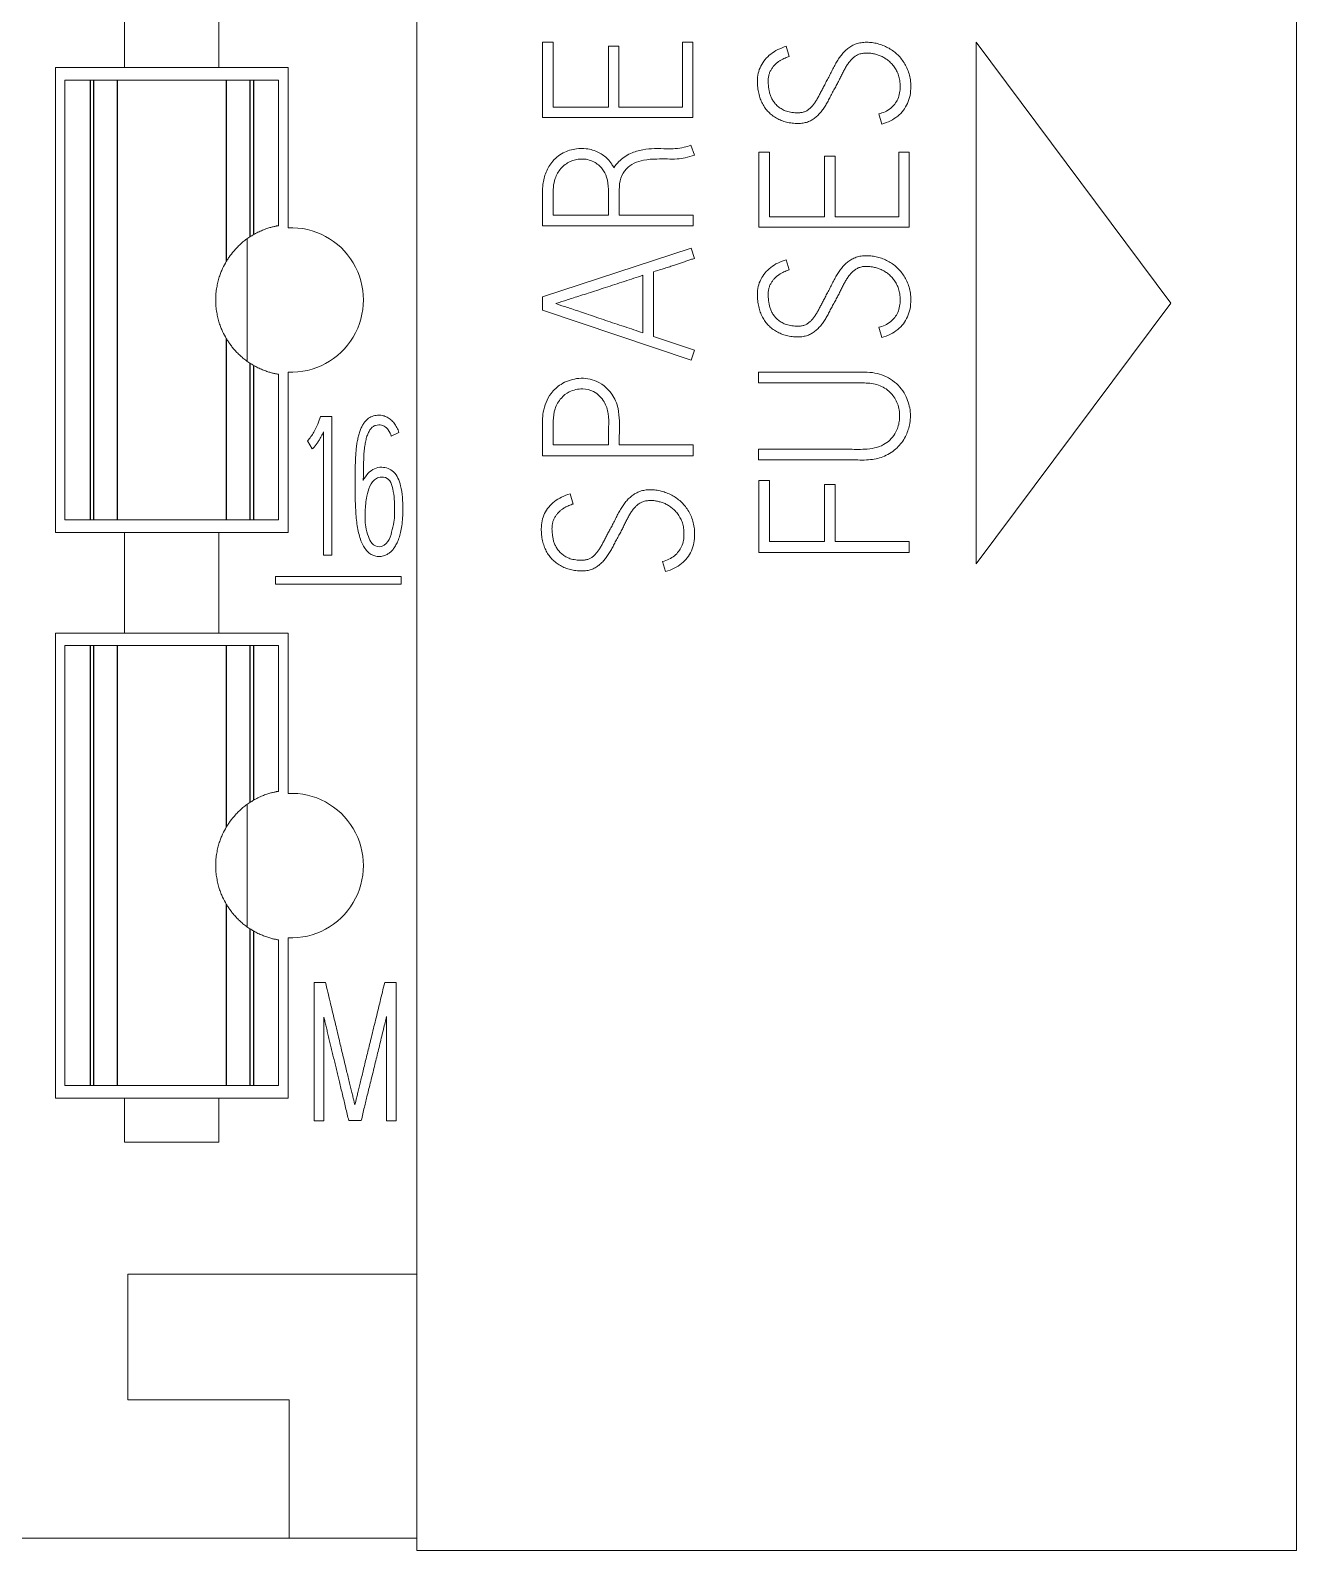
# Model space of a CAD drawing. Header units: millimetres. Extents: x 6750 to 121550, y -28210 to 66060.
# Drawn here: x 16104.27 to 16113.3, y 16091.98 to 16102.82 of the extents above; entities that cross this region are included whole.
import ezdxf

# ---------------------------------------------------------------- set-up
doc = ezdxf.new("R2010")
doc.units = ezdxf.units.MM
doc.layers.add('1', color=7, linetype='Continuous')

# ---------------------------------------------------------------- blocks, each defined once
blk = doc.blocks.new('1')
at = {"layer": '1', "color": 7, "linetype": 'Continuous', "lineweight": 13}
for p, q in [((40279.824, 18077.346), (40279.824, 18034.999)), ((40277.499, 18044.599), (40277.499, 18045.399)), ((40278.249, 18045.399), (40278.249, 18044.599)), ((40276.949, 18040.899), (40276.949, 18044.599)), ((40276.949, 18044.599), (40277.499, 18044.599)), ((40277.499, 18044.599), (40278.249, 18044.599)), ((40278.249, 18044.599), (40278.799, 18044.599)), ((40278.799, 18044.599), (40278.799, 18043.323)), ((40277.024, 18044.499), (40277.224, 18044.499)), ((40277.024, 18044.499), (40277.024, 18040.999)), ((40277.224, 18044.499), (40277.252, 18044.499)), ((40277.252, 18044.499), (40277.44, 18044.499)), ((40278.308, 18044.499), (40278.496, 18044.499)), ((40278.496, 18044.499), (40278.524, 18044.499)), ((40278.724, 18044.499), (40278.524, 18044.499)), ((40278.724, 18044.499), (40278.724, 18043.341)), ((40278.724, 18043.341), (40278.724, 18044.499)), ((40278.724, 18043.342), (40278.724, 18044.499)), ((40278.724, 18043.341), (40278.723, 18043.341)), ((40278.724, 18043.341), (40278.724, 18043.341)), ((40278.475, 18043.237), (40278.475, 18042.261)), ((40278.799, 18042.175), (40278.799, 18040.899)), ((40278.724, 18042.157), (40278.724, 18042.157)), ((40278.724, 18042.157), (40278.724, 18040.999)), ((40278.724, 18040.999), (40278.724, 18042.157)), ((40278.724, 18040.999), (40278.724, 18042.157)), ((40279.058, 18041.822), (40279.147, 18041.822)), ((40279.147, 18041.822), (40279.147, 18040.719)), ((40279.081, 18040.719), (40279.081, 18041.699)), ((40279.682, 18041.694), (40279.621, 18041.665)), ((40278.992, 18041.564), (40278.954, 18041.628)), ((40277.024, 18040.999), (40277.224, 18040.999)), ((40277.224, 18040.999), (40277.252, 18040.999)), ((40277.252, 18040.999), (40277.44, 18040.999)), ((40278.308, 18040.999), (40278.496, 18040.999)), ((40278.496, 18040.999), (40278.524, 18040.999)), ((40278.724, 18040.999), (40278.524, 18040.999)), ((40277.499, 18040.899), (40276.949, 18040.899)), ((40278.249, 18040.899), (40277.499, 18040.899)), ((40277.499, 18040.099), (40277.499, 18040.899)), ((40278.799, 18040.899), (40278.249, 18040.899)), ((40278.249, 18040.899), (40278.249, 18040.099)), ((40279.147, 18040.719), (40279.081, 18040.719)), ((40278.7, 18040.549), (40278.7, 18040.488)), ((40279.699, 18040.549), (40278.7, 18040.549)), ((40278.7, 18040.488), (40279.699, 18040.488)), ((40279.699, 18040.488), (40279.699, 18040.549)), ((40276.949, 18036.399), (40276.949, 18040.099)), ((40276.949, 18040.099), (40277.499, 18040.099)), ((40277.024, 18039.999), (40277.024, 18036.499)), ((40277.024, 18039.999), (40277.224, 18039.999)), ((40277.224, 18039.999), (40277.252, 18039.999)), ((40277.252, 18039.999), (40277.44, 18039.999)), ((40277.499, 18040.099), (40278.249, 18040.099)), ((40278.249, 18040.099), (40278.799, 18040.099)), ((40278.308, 18039.999), (40278.496, 18039.999)), ((40278.496, 18039.999), (40278.524, 18039.999)), ((40278.724, 18039.999), (40278.524, 18039.999)), ((40278.724, 18038.841), (40278.724, 18039.999)), ((40278.724, 18038.842), (40278.724, 18039.999)), ((40278.724, 18039.999), (40278.724, 18038.841)), ((40278.799, 18040.099), (40278.799, 18038.823)), ((40278.724, 18038.841), (40278.723, 18038.841)), ((40278.724, 18038.841), (40278.724, 18038.841)), ((40278.475, 18038.737), (40278.475, 18037.761)), ((40278.724, 18036.499), (40278.724, 18037.657)), ((40278.724, 18036.499), (40278.724, 18037.657)), ((40278.724, 18037.657), (40278.724, 18036.499)), ((40278.724, 18037.657), (40278.724, 18037.657)), ((40278.799, 18037.675), (40278.799, 18036.399)), ((40279.007, 18037.32), (40279.007, 18036.219)), ((40279.097, 18037.32), (40279.007, 18037.32)), ((40279.66, 18037.32), (40279.569, 18037.32)), ((40279.66, 18036.219), (40279.66, 18037.32)), ((40279.084, 18036.219), (40279.084, 18037.043)), ((40279.583, 18037.048), (40279.583, 18036.219)), ((40277.024, 18036.499), (40277.224, 18036.499)), ((40277.224, 18036.499), (40277.252, 18036.499)), ((40277.252, 18036.499), (40277.44, 18036.499)), ((40278.308, 18036.499), (40278.496, 18036.499)), ((40278.496, 18036.499), (40278.524, 18036.499)), ((40278.724, 18036.499), (40278.524, 18036.499)), ((40277.499, 18036.399), (40276.949, 18036.399)), ((40277.499, 18036.049), (40277.499, 18036.399)), ((40278.249, 18036.399), (40277.499, 18036.399)), ((40278.799, 18036.399), (40278.249, 18036.399)), ((40278.249, 18036.399), (40278.249, 18036.049)), ((40279.007, 18036.219), (40279.084, 18036.219)), ((40279.282, 18036.22), (40279.382, 18036.22)), ((40279.583, 18036.219), (40279.66, 18036.219)), ((40278.249, 18036.049), (40277.499, 18036.049)), ((40277.524, 18034.999), (40277.524, 18033.999)), ((40277.524, 18034.999), (40279.824, 18034.999)), ((40279.824, 18034.999), (40279.824, 18032.899)), ((40277.524, 18033.999), (40278.807, 18033.999)), ((40278.807, 18032.899), (40278.807, 18033.999)), ((40265.84, 18032.899), (40278.807, 18032.899)), ((40278.807, 18032.899), (40279.824, 18032.899))]:
    blk.add_line(p, q, dxfattribs=at)
at = {"layer": '1', "color": 7, "linetype": 'Continuous', "lineweight": 25}
for p, q in [((40277.224, 18044.499), (40277.224, 18040.999)), ((40277.252, 18044.499), (40277.252, 18040.999)), ((40277.44, 18044.499), (40277.44, 18040.999)), ((40278.308, 18044.499), (40278.308, 18043.055)), ((40278.496, 18044.499), (40278.496, 18043.251)), ((40278.524, 18044.499), (40278.524, 18043.269)), ((40278.308, 18042.443), (40278.308, 18040.999)), ((40278.496, 18042.247), (40278.496, 18040.999)), ((40278.524, 18042.229), (40278.524, 18040.999)), ((40277.224, 18039.999), (40277.224, 18036.499)), ((40277.252, 18039.999), (40277.252, 18036.499)), ((40277.44, 18039.999), (40277.44, 18036.499)), ((40278.308, 18039.999), (40278.308, 18038.555)), ((40278.496, 18039.999), (40278.496, 18038.751)), ((40278.524, 18039.999), (40278.524, 18038.769)), ((40278.308, 18037.943), (40278.308, 18036.499)), ((40278.496, 18037.747), (40278.496, 18036.499)), ((40278.524, 18037.729), (40278.524, 18036.499))]:
    blk.add_line(p, q, dxfattribs=at)
at = {"layer": '1', "color": 7, "linetype": 'Continuous', "lineweight": 13}
for centre, radius, start, end in [((40278.824, 18042.749), 0.6, 120, 123.1356), ((40278.824, 18042.749), 0.575, 267.5081, 92.4919), ((40278.824, 18042.749), 0.6, 236.8644, 240), ((40278.824, 18038.249), 0.575, 267.5081, 92.4919), ((40278.824, 18038.249), 0.6, 120, 123.1356), ((40278.824, 18038.249), 0.6, 236.8644, 240)]:
    blk.add_arc(centre, radius, start, end, dxfattribs=at)
for points, knots in [([(40277.44, 18044.499), (40277.449, 18044.499), (40277.468, 18044.499), (40277.496, 18044.499), (40277.525, 18044.499), (40277.545, 18044.499), (40277.582, 18044.499), (40277.652, 18044.499), (40277.728, 18044.499), (40277.821, 18044.499), (40277.92, 18044.499), (40278.017, 18044.499), (40278.097, 18044.499), (40278.166, 18044.499), (40278.204, 18044.499), (40278.224, 18044.499), (40278.263, 18044.499), (40278.289, 18044.499), (40278.308, 18044.499)], [0, 0, 0, 0, 0.06207, 0.11975, 0.187035, 0.2395, 0.284229, 0.328958, 0.391725, 0.453791, 0.535986, 0.613149, 0.671042, 0.715771, 0.7605, 0.819646, 0.88025, 1, 1, 1, 1]), ([(40278.496, 18043.251), (40278.485, 18043.244), (40278.474, 18043.237), (40278.453, 18043.221), (40278.443, 18043.213), (40278.424, 18043.197), (40278.415, 18043.188), (40278.397, 18043.171), (40278.389, 18043.162), (40278.365, 18043.136), (40278.351, 18043.119), (40278.332, 18043.093), (40278.327, 18043.085), (40278.319, 18043.073), (40278.316, 18043.069), (40278.312, 18043.062), (40278.31, 18043.059), (40278.308, 18043.055)], [0, 0, 0, 0, 0.125, 0.125, 0.25, 0.25, 0.375, 0.375, 0.5, 0.5, 0.75, 0.75, 0.875, 0.875, 0.9375, 0.9375, 1, 1, 1, 1]), ([(40278.724, 18043.341), (40278.724, 18043.341), (40278.722, 18043.34), (40278.717, 18043.339), (40278.713, 18043.339), (40278.705, 18043.337), (40278.702, 18043.336), (40278.695, 18043.335), (40278.688, 18043.333), (40278.68, 18043.331), (40278.671, 18043.329), (40278.666, 18043.328), (40278.652, 18043.324), (40278.641, 18043.321), (40278.619, 18043.313), (40278.607, 18043.309), (40278.584, 18043.299), (40278.572, 18043.294), (40278.547, 18043.282), (40278.535, 18043.275), (40278.524, 18043.269)], [0, 0, 0, 0, 0.125, 0.125, 0.25, 0.25, 0.3125, 0.3125, 0.375, 0.4375, 0.4375, 0.5, 0.5, 0.625, 0.625, 0.75, 0.75, 0.875, 0.875, 1, 1, 1, 1]), ([(40278.308, 18043.055), (40278.298, 18043.038), (40278.288, 18043.02), (40278.274, 18042.99), (40278.269, 18042.979), (40278.261, 18042.957), (40278.256, 18042.945), (40278.248, 18042.919), (40278.244, 18042.906), (40278.239, 18042.885), (40278.238, 18042.878), (40278.235, 18042.863), (40278.233, 18042.856), (40278.229, 18042.833), (40278.227, 18042.817), (40278.225, 18042.792), (40278.225, 18042.783), (40278.224, 18042.766), (40278.224, 18042.749), (40278.224, 18042.732), (40278.225, 18042.715), (40278.225, 18042.706), (40278.227, 18042.682), (40278.229, 18042.666), (40278.233, 18042.643), (40278.235, 18042.635), (40278.238, 18042.62), (40278.239, 18042.613), (40278.244, 18042.592), (40278.248, 18042.579), (40278.256, 18042.554), (40278.26, 18042.542), (40278.269, 18042.519), (40278.274, 18042.508), (40278.288, 18042.478), (40278.298, 18042.46), (40278.308, 18042.443)], [0, 0, 0, 0, 0.125, 0.125, 0.1875, 0.1875, 0.25, 0.25, 0.3125, 0.3125, 0.34375, 0.34375, 0.375, 0.375, 0.4375, 0.4375, 0.46875, 0.46875, 0.5, 0.53125, 0.53125, 0.5625, 0.5625, 0.625, 0.625, 0.65625, 0.65625, 0.6875, 0.6875, 0.75, 0.75, 0.8125, 0.8125, 0.875, 0.875, 1, 1, 1, 1]), ([(40278.308, 18042.443), (40278.31, 18042.439), (40278.312, 18042.436), (40278.316, 18042.429), (40278.319, 18042.425), (40278.327, 18042.413), (40278.332, 18042.405), (40278.345, 18042.388), (40278.351, 18042.379), (40278.365, 18042.362), (40278.38, 18042.344), (40278.397, 18042.327), (40278.415, 18042.31), (40278.424, 18042.301), (40278.443, 18042.285), (40278.453, 18042.277), (40278.469, 18042.265), (40278.474, 18042.261), (40278.485, 18042.254), (40278.49, 18042.25), (40278.496, 18042.247)], [0, 0, 0, 0, 0.0625, 0.0625, 0.125, 0.125, 0.25, 0.25, 0.375, 0.375, 0.5, 0.625, 0.625, 0.75, 0.75, 0.875, 0.875, 0.9375, 0.9375, 1, 1, 1, 1]), ([(40278.524, 18042.229), (40278.536, 18042.223), (40278.548, 18042.216), (40278.566, 18042.207), (40278.572, 18042.205), (40278.584, 18042.199), (40278.59, 18042.197), (40278.607, 18042.189), (40278.619, 18042.185), (40278.635, 18042.179), (40278.641, 18042.178), (40278.651, 18042.174), (40278.656, 18042.173), (40278.671, 18042.169), (40278.68, 18042.166), (40278.691, 18042.164), (40278.695, 18042.163), (40278.702, 18042.162), (40278.705, 18042.161), (40278.713, 18042.159), (40278.717, 18042.159), (40278.722, 18042.158), (40278.724, 18042.157), (40278.724, 18042.157)], [0, 0, 0, 0, 0.125087, 0.125087, 0.187631, 0.187631, 0.250174, 0.250174, 0.375262, 0.375262, 0.437805, 0.437805, 0.500349, 0.500349, 0.625436, 0.625436, 0.68798, 0.68798, 0.750523, 0.750523, 0.875611, 0.875611, 1, 1, 1, 1]), ([(40278.954, 18041.628), (40278.974, 18041.65), (40279.005, 18041.692), (40279.035, 18041.76), (40279.051, 18041.802), (40279.058, 18041.822)], [0, 0, 0, 0, 0.391503, 0.710241, 1, 1, 1, 1]), ([(40279.398, 18041.312), (40279.407, 18041.333), (40279.432, 18041.371), (40279.484, 18041.41), (40279.558, 18041.426), (40279.656, 18041.387), (40279.707, 18041.251), (40279.714, 18041.125), (40279.712, 18041.019), (40279.706, 18040.956), (40279.696, 18040.902), (40279.683, 18040.856), (40279.668, 18040.817), (40279.65, 18040.785), (40279.631, 18040.759), (40279.611, 18040.739), (40279.59, 18040.725), (40279.57, 18040.716), (40279.55, 18040.71), (40279.523, 18040.707), (40279.489, 18040.711), (40279.451, 18040.728), (40279.422, 18040.756), (40279.398, 18040.792), (40279.378, 18040.835), (40279.363, 18040.884), (40279.351, 18040.939), (40279.343, 18040.999), (40279.338, 18041.063), (40279.335, 18041.131), (40279.333, 18041.2), (40279.332, 18041.266), (40279.332, 18041.328), (40279.333, 18041.383), (40279.334, 18041.436), (40279.336, 18041.487), (40279.339, 18041.534), (40279.343, 18041.579), (40279.349, 18041.62), (40279.357, 18041.658), (40279.366, 18041.693), (40279.378, 18041.725), (40279.392, 18041.753), (40279.411, 18041.781), (40279.438, 18041.809), (40279.478, 18041.829), (40279.518, 18041.834), (40279.556, 18041.83), (40279.589, 18041.817), (40279.619, 18041.797), (40279.645, 18041.769), (40279.667, 18041.734), (40279.677, 18041.708), (40279.682, 18041.694)], [0, 0, 0, 0, 0.02734, 0.050656, 0.073847, 0.112665, 0.160439, 0.231759, 0.259432, 0.283675, 0.304639, 0.322888, 0.33893, 0.352957, 0.36526, 0.376094, 0.385765, 0.394515, 0.402403, 0.409638, 0.425916, 0.440998, 0.456337, 0.47289, 0.49089, 0.51072, 0.532393, 0.555781, 0.580982, 0.607333, 0.634123, 0.661361, 0.683693, 0.705177, 0.725813, 0.745413, 0.763799, 0.780989, 0.797051, 0.812068, 0.826093, 0.839044, 0.850906, 0.861869, 0.879032, 0.895254, 0.91227, 0.92584, 0.939126, 0.952939, 0.96754, 0.983061, 1, 1, 1, 1]), ([(40279.081, 18041.699), (40279.077, 18041.691), (40279.069, 18041.674), (40279.056, 18041.65), (40279.041, 18041.625), (40279.026, 18041.601), (40279.01, 18041.581), (40278.998, 18041.569), (40278.992, 18041.564)], [0, 0, 0, 0, 0.164096, 0.336927, 0.518657, 0.695677, 0.855448, 1, 1, 1, 1]), ([(40279.621, 18041.665), (40279.616, 18041.682), (40279.601, 18041.714), (40279.566, 18041.748), (40279.527, 18041.757), (40279.496, 18041.753), (40279.472, 18041.741), (40279.454, 18041.721), (40279.439, 18041.695), (40279.426, 18041.664), (40279.417, 18041.628), (40279.409, 18041.586), (40279.404, 18041.539), (40279.401, 18041.488), (40279.4, 18041.432), (40279.399, 18041.373), (40279.398, 18041.332), (40279.398, 18041.312)], [0, 0, 0, 0, 0.086874, 0.156866, 0.224632, 0.265335, 0.303948, 0.344754, 0.390627, 0.442518, 0.501395, 0.567591, 0.641152, 0.722329, 0.80988, 0.902432, 1, 1, 1, 1]), ([(40279.503, 18041.33), (40279.479, 18041.317), (40279.447, 18041.267), (40279.42, 18041.176), (40279.412, 18041.067), (40279.41, 18040.958), (40279.434, 18040.872), (40279.463, 18040.809), (40279.53, 18040.771), (40279.605, 18040.823), (40279.623, 18040.902), (40279.648, 18040.995), (40279.647, 18041.09), (40279.645, 18041.186), (40279.631, 18041.258), (40279.607, 18041.328), (40279.549, 18041.346), (40279.515, 18041.336), (40279.503, 18041.33)], [0, 0, 0, 0, 0.0625, 0.125, 0.21875, 0.3125, 0.375, 0.421875, 0.46875, 0.53125, 0.59375, 0.65625, 0.75, 0.8125, 0.875, 0.921875, 0.96875, 1, 1, 1, 1]), ([(40277.44, 18040.999), (40277.449, 18040.999), (40277.468, 18040.999), (40277.496, 18040.999), (40277.525, 18040.999), (40277.545, 18040.999), (40277.582, 18040.999), (40277.652, 18040.999), (40277.728, 18040.999), (40277.821, 18040.999), (40277.92, 18040.999), (40278.017, 18040.999), (40278.097, 18040.999), (40278.166, 18040.999), (40278.204, 18040.999), (40278.224, 18040.999), (40278.263, 18040.999), (40278.289, 18040.999), (40278.308, 18040.999)], [0, 0, 0, 0, 0.06207, 0.11975, 0.187035, 0.2395, 0.284229, 0.328958, 0.391725, 0.453791, 0.535986, 0.613149, 0.671042, 0.715771, 0.7605, 0.819646, 0.88025, 1, 1, 1, 1]), ([(40277.44, 18039.999), (40277.449, 18039.999), (40277.468, 18039.999), (40277.496, 18039.999), (40277.525, 18039.999), (40277.545, 18039.999), (40277.582, 18039.999), (40277.652, 18039.999), (40277.728, 18039.999), (40277.821, 18039.999), (40277.92, 18039.999), (40278.017, 18039.999), (40278.097, 18039.999), (40278.166, 18039.999), (40278.204, 18039.999), (40278.224, 18039.999), (40278.263, 18039.999), (40278.289, 18039.999), (40278.308, 18039.999)], [0, 0, 0, 0, 0.06207, 0.11975, 0.187035, 0.2395, 0.284229, 0.328958, 0.391725, 0.453791, 0.535986, 0.613149, 0.671042, 0.715771, 0.7605, 0.819646, 0.88025, 1, 1, 1, 1]), ([(40278.724, 18038.841), (40278.724, 18038.841), (40278.722, 18038.84), (40278.717, 18038.839), (40278.713, 18038.839), (40278.705, 18038.837), (40278.702, 18038.836), (40278.695, 18038.835), (40278.688, 18038.833), (40278.68, 18038.831), (40278.671, 18038.829), (40278.666, 18038.828), (40278.652, 18038.824), (40278.641, 18038.821), (40278.619, 18038.813), (40278.607, 18038.809), (40278.584, 18038.799), (40278.572, 18038.794), (40278.547, 18038.782), (40278.535, 18038.775), (40278.524, 18038.769)], [0, 0, 0, 0, 0.125, 0.125, 0.25, 0.25, 0.3125, 0.3125, 0.375, 0.4375, 0.4375, 0.5, 0.5, 0.625, 0.625, 0.75, 0.75, 0.875, 0.875, 1, 1, 1, 1]), ([(40278.496, 18038.751), (40278.485, 18038.744), (40278.474, 18038.737), (40278.453, 18038.721), (40278.443, 18038.713), (40278.424, 18038.697), (40278.415, 18038.688), (40278.397, 18038.671), (40278.389, 18038.662), (40278.365, 18038.636), (40278.351, 18038.619), (40278.332, 18038.593), (40278.327, 18038.585), (40278.319, 18038.573), (40278.316, 18038.569), (40278.312, 18038.562), (40278.31, 18038.559), (40278.308, 18038.555)], [0, 0, 0, 0, 0.125, 0.125, 0.25, 0.25, 0.375, 0.375, 0.5, 0.5, 0.75, 0.75, 0.875, 0.875, 0.9375, 0.9375, 1, 1, 1, 1]), ([(40278.308, 18038.555), (40278.298, 18038.538), (40278.288, 18038.52), (40278.274, 18038.49), (40278.269, 18038.479), (40278.261, 18038.457), (40278.256, 18038.445), (40278.248, 18038.419), (40278.244, 18038.406), (40278.239, 18038.385), (40278.238, 18038.378), (40278.235, 18038.363), (40278.233, 18038.356), (40278.229, 18038.333), (40278.227, 18038.317), (40278.225, 18038.292), (40278.225, 18038.283), (40278.224, 18038.266), (40278.224, 18038.249), (40278.224, 18038.232), (40278.225, 18038.215), (40278.225, 18038.206), (40278.227, 18038.182), (40278.229, 18038.166), (40278.233, 18038.143), (40278.235, 18038.135), (40278.238, 18038.12), (40278.239, 18038.113), (40278.244, 18038.092), (40278.248, 18038.079), (40278.256, 18038.054), (40278.26, 18038.042), (40278.269, 18038.019), (40278.274, 18038.008), (40278.288, 18037.978), (40278.298, 18037.96), (40278.308, 18037.943)], [0, 0, 0, 0, 0.125, 0.125, 0.1875, 0.1875, 0.25, 0.25, 0.3125, 0.3125, 0.34375, 0.34375, 0.375, 0.375, 0.4375, 0.4375, 0.46875, 0.46875, 0.5, 0.53125, 0.53125, 0.5625, 0.5625, 0.625, 0.625, 0.65625, 0.65625, 0.6875, 0.6875, 0.75, 0.75, 0.8125, 0.8125, 0.875, 0.875, 1, 1, 1, 1]), ([(40278.308, 18037.943), (40278.31, 18037.939), (40278.312, 18037.936), (40278.316, 18037.929), (40278.319, 18037.925), (40278.327, 18037.913), (40278.332, 18037.905), (40278.345, 18037.888), (40278.351, 18037.879), (40278.365, 18037.862), (40278.38, 18037.844), (40278.397, 18037.827), (40278.415, 18037.81), (40278.424, 18037.801), (40278.443, 18037.785), (40278.453, 18037.777), (40278.469, 18037.765), (40278.474, 18037.761), (40278.485, 18037.754), (40278.49, 18037.75), (40278.496, 18037.747)], [0, 0, 0, 0, 0.0625, 0.0625, 0.125, 0.125, 0.25, 0.25, 0.375, 0.375, 0.5, 0.625, 0.625, 0.75, 0.75, 0.875, 0.875, 0.9375, 0.9375, 1, 1, 1, 1]), ([(40278.524, 18037.729), (40278.536, 18037.723), (40278.548, 18037.716), (40278.566, 18037.707), (40278.572, 18037.705), (40278.584, 18037.699), (40278.59, 18037.697), (40278.607, 18037.689), (40278.619, 18037.685), (40278.635, 18037.679), (40278.641, 18037.678), (40278.651, 18037.674), (40278.656, 18037.673), (40278.671, 18037.669), (40278.68, 18037.666), (40278.691, 18037.664), (40278.695, 18037.663), (40278.702, 18037.662), (40278.705, 18037.661), (40278.713, 18037.659), (40278.717, 18037.659), (40278.722, 18037.658), (40278.724, 18037.657), (40278.724, 18037.657)], [0, 0, 0, 0, 0.125087, 0.125087, 0.187631, 0.187631, 0.250174, 0.250174, 0.375262, 0.375262, 0.437805, 0.437805, 0.500349, 0.500349, 0.625436, 0.625436, 0.68798, 0.68798, 0.750523, 0.750523, 0.875611, 0.875611, 1, 1, 1, 1]), ([(40279.331, 18036.345), (40279.33, 18036.352), (40279.326, 18036.367), (40279.319, 18036.394), (40279.311, 18036.427), (40279.302, 18036.466), (40279.291, 18036.509), (40279.28, 18036.555), (40279.268, 18036.605), (40279.255, 18036.658), (40279.242, 18036.713), (40279.228, 18036.769), (40279.215, 18036.826), (40279.196, 18036.91), (40279.168, 18037.023), (40279.133, 18037.169), (40279.109, 18037.269), (40279.097, 18037.32)], [0, 0, 0, 0, 0.020264, 0.047652, 0.082163, 0.122222, 0.166252, 0.214254, 0.265633, 0.319797, 0.376744, 0.435063, 0.493343, 0.551585, 0.692456, 0.841928, 1, 1, 1, 1]), ([(40279.569, 18037.32), (40279.556, 18037.269), (40279.532, 18037.169), (40279.496, 18037.023), (40279.469, 18036.91), (40279.448, 18036.826), (40279.434, 18036.769), (40279.42, 18036.713), (40279.407, 18036.658), (40279.394, 18036.605), (40279.382, 18036.555), (40279.37, 18036.509), (40279.36, 18036.466), (40279.351, 18036.427), (40279.343, 18036.394), (40279.337, 18036.367), (40279.333, 18036.352), (40279.331, 18036.345)], [0, 0, 0, 0, 0.158157, 0.307641, 0.448451, 0.506849, 0.565206, 0.623523, 0.680449, 0.734634, 0.786077, 0.834125, 0.878123, 0.918074, 0.952462, 0.97977, 1, 1, 1, 1]), ([(40279.084, 18037.043), (40279.087, 18037.031), (40279.093, 18037.007), (40279.102, 18036.968), (40279.112, 18036.928), (40279.122, 18036.885), (40279.133, 18036.842), (40279.143, 18036.798), (40279.154, 18036.753), (40279.165, 18036.707), (40279.176, 18036.662), (40279.187, 18036.616), (40279.197, 18036.572), (40279.212, 18036.509), (40279.233, 18036.427), (40279.257, 18036.324), (40279.274, 18036.255), (40279.282, 18036.22)], [0, 0, 0, 0, 0.043476, 0.090056, 0.139741, 0.191488, 0.244254, 0.298039, 0.352649, 0.40789, 0.46376, 0.519218, 0.573222, 0.62577, 0.748864, 0.873607, 1, 1, 1, 1]), ([(40279.382, 18036.22), (40279.386, 18036.239), (40279.394, 18036.274), (40279.406, 18036.325), (40279.418, 18036.374), (40279.43, 18036.423), (40279.443, 18036.476), (40279.457, 18036.532), (40279.472, 18036.591), (40279.486, 18036.651), (40279.501, 18036.711), (40279.516, 18036.771), (40279.53, 18036.831), (40279.544, 18036.89), (40279.558, 18036.946), (40279.571, 18036.998), (40279.579, 18037.032), (40279.583, 18037.048)], [0, 0, 0, 0, 0.065493, 0.127127, 0.184902, 0.243326, 0.30691, 0.375653, 0.447363, 0.519844, 0.593098, 0.666328, 0.738739, 0.81033, 0.878859, 0.942082, 1, 1, 1, 1]), ([(40277.44, 18036.499), (40277.449, 18036.499), (40277.468, 18036.499), (40277.496, 18036.499), (40277.525, 18036.499), (40277.545, 18036.499), (40277.582, 18036.499), (40277.652, 18036.499), (40277.728, 18036.499), (40277.821, 18036.499), (40277.92, 18036.499), (40278.017, 18036.499), (40278.097, 18036.499), (40278.166, 18036.499), (40278.204, 18036.499), (40278.224, 18036.499), (40278.263, 18036.499), (40278.289, 18036.499), (40278.308, 18036.499)], [0, 0, 0, 0, 0.06207, 0.11975, 0.187035, 0.2395, 0.284229, 0.328958, 0.391725, 0.453791, 0.535986, 0.613149, 0.671042, 0.715771, 0.7605, 0.819646, 0.88025, 1, 1, 1, 1])]:
    blk.add_open_spline(points, degree=3, knots=knots, dxfattribs=at)
blk = doc.blocks.new('8')
at = {"layer": '1', "color": 7, "linetype": 'Continuous', "lineweight": 13}
for p, q in [((40342.913, 18037.016), (40342.913, 18081.516)), ((40349.913, 18037.016), (40349.913, 18081.516)), ((40343.998, 18049.016), (40343.913, 18049.016)), ((40343.913, 18049.016), (40343.913, 18048.418)), ((40343.998, 18048.501), (40343.998, 18049.016)), ((40344.521, 18048.984), (40344.438, 18048.984)), ((40344.438, 18048.984), (40344.438, 18048.501)), ((40344.521, 18048.501), (40344.521, 18048.984)), ((40345.11, 18049.016), (40345.027, 18049.016)), ((40345.027, 18049.016), (40345.027, 18048.501)), ((40345.11, 18048.418), (40345.11, 18049.016)), ((40345.876, 18048.903), (40345.853, 18048.984)), ((40347.363, 18049.016), (40347.363, 18044.866)), ((40348.913, 18046.941), (40347.363, 18049.016)), ((40344.438, 18048.501), (40343.998, 18048.501)), ((40345.027, 18048.501), (40344.521, 18048.501)), ((40343.913, 18048.418), (40345.11, 18048.418)), ((40346.589, 18048.447), (40346.612, 18048.365)), ((40345.092, 18048.197), (40345.122, 18048.119)), ((40345.718, 18048.142), (40345.633, 18048.142)), ((40345.633, 18048.142), (40345.633, 18047.544)), ((40345.718, 18047.628), (40345.718, 18048.142)), ((40346.241, 18048.11), (40346.158, 18048.11)), ((40346.158, 18048.11), (40346.158, 18047.628)), ((40346.241, 18047.628), (40346.241, 18048.11)), ((40346.747, 18048.142), (40346.747, 18047.628)), ((40346.83, 18048.142), (40346.747, 18048.142)), ((40346.83, 18047.544), (40346.83, 18048.142)), ((40343.998, 18047.641), (40344.438, 18047.641)), ((40344.523, 18047.641), (40345.113, 18047.641)), ((40345.113, 18047.641), (40345.113, 18047.556)), ((40346.158, 18047.628), (40345.718, 18047.628)), ((40346.747, 18047.628), (40346.241, 18047.628)), ((40345.113, 18047.556), (40343.913, 18047.556)), ((40345.633, 18047.544), (40346.83, 18047.544)), ((40345.095, 18047.378), (40343.912, 18046.99)), ((40345.122, 18047.296), (40345.095, 18047.378)), ((40345.876, 18047.205), (40345.853, 18047.286)), ((40344.712, 18047.162), (40344.712, 18046.704)), ((40344.797, 18046.676), (40344.797, 18047.19)), ((40343.912, 18046.99), (40343.912, 18046.884)), ((40343.912, 18046.884), (40345.095, 18046.486)), ((40347.363, 18044.866), (40348.913, 18046.941)), ((40345.122, 18046.566), (40344.797, 18046.676)), ((40346.589, 18046.749), (40346.612, 18046.667)), ((40345.095, 18046.486), (40345.122, 18046.566)), ((40345.632, 18046.306), (40345.632, 18046.391)), ((40343.998, 18045.812), (40344.439, 18045.812)), ((40344.524, 18045.812), (40345.113, 18045.812)), ((40345.113, 18045.812), (40345.113, 18045.727)), ((40345.113, 18045.727), (40343.913, 18045.727)), ((40345.632, 18045.694), (40345.632, 18045.779)), ((40344.156, 18045.342), (40344.133, 18045.424)), ((40345.633, 18045.529), (40345.633, 18044.958)), ((40345.718, 18045.529), (40345.633, 18045.529)), ((40345.718, 18045.043), (40345.718, 18045.529)), ((40346.241, 18045.499), (40346.158, 18045.499)), ((40346.158, 18045.499), (40346.158, 18045.043)), ((40346.241, 18045.043), (40346.241, 18045.499)), ((40345.633, 18044.958), (40346.83, 18044.958)), ((40346.158, 18045.043), (40345.718, 18045.043)), ((40346.83, 18045.043), (40346.241, 18045.043)), ((40346.83, 18044.958), (40346.83, 18045.043)), ((40344.869, 18044.886), (40344.892, 18044.805)), ((40349.913, 18037.016), (40342.913, 18037.016))]:
    blk.add_line(p, q, dxfattribs=at)
for points, knots in [([(40345.853, 18048.984), (40345.83, 18048.977), (40345.786, 18048.96), (40345.728, 18048.925), (40345.682, 18048.88), (40345.648, 18048.828), (40345.627, 18048.769), (40345.622, 18048.711), (40345.625, 18048.657), (40345.632, 18048.611), (40345.645, 18048.567), (40345.662, 18048.528), (40345.684, 18048.492), (40345.71, 18048.461), (40345.741, 18048.434), (40345.775, 18048.411), (40345.813, 18048.393), (40345.855, 18048.38), (40345.9, 18048.372), (40345.944, 18048.369), (40345.985, 18048.372), (40346.021, 18048.38), (40346.053, 18048.395), (40346.081, 18048.414), (40346.107, 18048.437), (40346.13, 18048.463), (40346.151, 18048.492), (40346.172, 18048.524), (40346.19, 18048.557), (40346.207, 18048.592), (40346.226, 18048.628), (40346.246, 18048.662), (40346.264, 18048.696), (40346.281, 18048.73), (40346.296, 18048.762), (40346.312, 18048.793), (40346.328, 18048.822), (40346.345, 18048.848), (40346.364, 18048.872), (40346.384, 18048.892), (40346.406, 18048.909), (40346.431, 18048.922), (40346.461, 18048.929), (40346.49, 18048.931), (40346.519, 18048.93), (40346.548, 18048.925), (40346.578, 18048.917), (40346.608, 18048.906), (40346.637, 18048.89), (40346.664, 18048.871), (40346.69, 18048.848), (40346.712, 18048.82), (40346.732, 18048.788), (40346.748, 18048.752), (40346.757, 18048.71), (40346.761, 18048.646), (40346.749, 18048.564), (40346.685, 18048.483), (40346.623, 18048.453), (40346.589, 18048.447)], [0, 0, 0, 0, 0.029502, 0.056552, 0.082213, 0.107035, 0.131706, 0.157625, 0.177725, 0.196768, 0.215008, 0.232485, 0.249262, 0.265692, 0.282067, 0.298646, 0.315747, 0.333416, 0.35172, 0.370963, 0.387214, 0.402039, 0.415923, 0.429557, 0.443355, 0.457518, 0.472137, 0.48722, 0.502837, 0.518847, 0.535063, 0.551489, 0.567151, 0.582304, 0.596956, 0.611001, 0.624363, 0.637091, 0.649186, 0.660727, 0.671894, 0.683121, 0.695107, 0.708316, 0.719066, 0.730707, 0.743348, 0.756492, 0.769735, 0.783289, 0.797204, 0.811603, 0.826753, 0.842746, 0.859925, 0.878764, 0.920226, 0.957605, 1, 1, 1, 1]), ([(40346.612, 18048.365), (40346.636, 18048.372), (40346.681, 18048.389), (40346.74, 18048.426), (40346.786, 18048.473), (40346.82, 18048.529), (40346.84, 18048.595), (40346.845, 18048.658), (40346.841, 18048.716), (40346.831, 18048.766), (40346.814, 18048.812), (40346.791, 18048.853), (40346.764, 18048.891), (40346.734, 18048.923), (40346.699, 18048.951), (40346.661, 18048.974), (40346.621, 18048.992), (40346.579, 18049.006), (40346.536, 18049.014), (40346.492, 18049.017), (40346.449, 18049.014), (40346.409, 18049.005), (40346.374, 18048.989), (40346.343, 18048.967), (40346.315, 18048.943), (40346.29, 18048.914), (40346.268, 18048.883), (40346.247, 18048.849), (40346.228, 18048.813), (40346.21, 18048.776), (40346.191, 18048.739), (40346.172, 18048.704), (40346.154, 18048.671), (40346.138, 18048.639), (40346.122, 18048.608), (40346.107, 18048.58), (40346.092, 18048.553), (40346.076, 18048.529), (40346.059, 18048.508), (40346.041, 18048.49), (40346.021, 18048.474), (40345.999, 18048.463), (40345.973, 18048.456), (40345.939, 18048.454), (40345.899, 18048.457), (40345.855, 18048.465), (40345.819, 18048.482), (40345.79, 18048.502), (40345.765, 18048.525), (40345.746, 18048.551), (40345.732, 18048.578), (40345.721, 18048.606), (40345.715, 18048.634), (40345.711, 18048.661), (40345.709, 18048.684), (40345.708, 18048.709), (40345.71, 18048.735), (40345.715, 18048.762), (40345.725, 18048.787), (40345.738, 18048.808), (40345.752, 18048.828), (40345.769, 18048.844), (40345.786, 18048.859), (40345.805, 18048.872), (40345.824, 18048.882), (40345.842, 18048.89), (40345.86, 18048.897), (40345.871, 18048.901), (40345.876, 18048.903)], [0, 0, 0, 0, 0.030216, 0.057834, 0.084112, 0.110126, 0.13699, 0.166062, 0.187444, 0.207786, 0.227532, 0.246694, 0.265147, 0.28321, 0.301078, 0.318906, 0.33698, 0.354995, 0.372624, 0.390132, 0.408102, 0.424528, 0.439934, 0.454952, 0.469937, 0.485134, 0.500714, 0.516729, 0.533253, 0.550073, 0.566929, 0.583824, 0.598837, 0.613277, 0.627146, 0.64033, 0.652736, 0.664395, 0.675364, 0.685785, 0.695827, 0.705789, 0.716159, 0.727332, 0.74751, 0.765141, 0.780786, 0.795151, 0.808601, 0.821478, 0.833928, 0.845962, 0.857807, 0.868933, 0.878649, 0.88698, 0.899043, 0.910208, 0.920757, 0.930874, 0.940594, 0.950061, 0.959303, 0.96829, 0.9771, 0.985473, 0.993098, 1, 1, 1, 1]), ([(40343.913, 18047.556), (40343.913, 18047.593), (40343.913, 18047.668), (40343.914, 18047.774), (40343.912, 18047.876), (40343.932, 18047.973), (40343.984, 18048.068), (40344.072, 18048.141), (40344.172, 18048.172), (40344.27, 18048.173), (40344.358, 18048.146), (40344.426, 18048.098), (40344.461, 18048.052), (40344.476, 18048.027), (40344.481, 18048.017)], [0, 0, 0, 0, 0.100129, 0.204969, 0.286046, 0.376973, 0.470516, 0.57729, 0.67791, 0.748475, 0.841402, 0.92263, 0.969627, 1, 1, 1, 1]), ([(40344.438, 18047.641), (40344.438, 18047.662), (40344.438, 18047.71), (40344.437, 18047.778), (40344.439, 18047.858), (40344.431, 18047.937), (40344.39, 18048.015), (40344.32, 18048.075), (40344.225, 18048.094), (40344.129, 18048.073), (40344.055, 18048.016), (40344.012, 18047.94), (40343.997, 18047.863), (40343.999, 18047.787), (40343.998, 18047.713), (40343.998, 18047.663), (40343.998, 18047.641)], [0, 0, 0, 0, 0.056138, 0.126314, 0.180482, 0.26652, 0.333034, 0.409903, 0.500981, 0.57931, 0.662651, 0.741625, 0.804306, 0.866525, 0.942429, 1, 1, 1, 1]), ([(40344.481, 18048.017), (40344.492, 18048.035), (40344.528, 18048.081), (40344.608, 18048.135), (40344.708, 18048.163), (40344.806, 18048.172), (40344.892, 18048.168), (40344.971, 18048.169), (40345.035, 18048.177), (40345.075, 18048.19), (40345.092, 18048.197)], [0, 0, 0, 0, 0.094521, 0.266203, 0.42102, 0.561393, 0.708832, 0.811124, 0.91885, 1, 1, 1, 1]), ([(40345.122, 18048.119), (40345.098, 18048.11), (40345.052, 18048.097), (40344.98, 18048.085), (40344.904, 18048.088), (40344.816, 18048.088), (40344.725, 18048.083), (40344.641, 18048.058), (40344.574, 18048.01), (40344.53, 18047.934), (40344.521, 18047.84), (40344.523, 18047.742), (40344.523, 18047.675), (40344.523, 18047.641)], [0, 0, 0, 0, 0.081212, 0.150384, 0.230518, 0.321083, 0.432824, 0.516575, 0.597405, 0.687414, 0.786859, 0.893429, 1, 1, 1, 1]), ([(40344.797, 18047.19), (40344.812, 18047.195), (40344.842, 18047.204), (40344.884, 18047.217), (40344.924, 18047.23), (40344.961, 18047.243), (40344.995, 18047.254), (40345.028, 18047.265), (40345.06, 18047.276), (40345.091, 18047.287), (40345.112, 18047.293), (40345.122, 18047.296)], [0, 0, 0, 0, 0.138948, 0.27018, 0.393699, 0.508312, 0.612826, 0.707241, 0.810993, 0.908573, 1, 1, 1, 1]), ([(40345.853, 18047.286), (40345.83, 18047.279), (40345.786, 18047.263), (40345.728, 18047.227), (40345.682, 18047.183), (40345.648, 18047.131), (40345.627, 18047.072), (40345.622, 18047.013), (40345.625, 18046.96), (40345.632, 18046.913), (40345.645, 18046.87), (40345.662, 18046.83), (40345.684, 18046.794), (40345.71, 18046.763), (40345.741, 18046.736), (40345.775, 18046.714), (40345.813, 18046.695), (40345.855, 18046.682), (40345.9, 18046.674), (40345.944, 18046.671), (40345.985, 18046.674), (40346.021, 18046.682), (40346.053, 18046.697), (40346.081, 18046.717), (40346.107, 18046.739), (40346.13, 18046.765), (40346.151, 18046.795), (40346.172, 18046.826), (40346.19, 18046.86), (40346.207, 18046.895), (40346.226, 18046.93), (40346.246, 18046.965), (40346.264, 18046.999), (40346.281, 18047.032), (40346.296, 18047.065), (40346.312, 18047.096), (40346.328, 18047.124), (40346.345, 18047.151), (40346.364, 18047.174), (40346.384, 18047.194), (40346.406, 18047.211), (40346.431, 18047.224), (40346.461, 18047.232), (40346.49, 18047.234), (40346.519, 18047.232), (40346.548, 18047.227), (40346.578, 18047.219), (40346.608, 18047.208), (40346.637, 18047.193), (40346.664, 18047.174), (40346.69, 18047.15), (40346.712, 18047.123), (40346.732, 18047.091), (40346.748, 18047.054), (40346.757, 18047.012), (40346.761, 18046.949), (40346.749, 18046.866), (40346.685, 18046.785), (40346.623, 18046.755), (40346.589, 18046.749)], [0, 0, 0, 0, 0.029502, 0.056552, 0.082213, 0.107035, 0.131706, 0.157625, 0.177725, 0.196768, 0.215008, 0.232485, 0.249262, 0.265692, 0.282067, 0.298646, 0.315747, 0.333416, 0.35172, 0.370963, 0.387214, 0.402039, 0.415923, 0.429557, 0.443355, 0.457518, 0.472137, 0.48722, 0.502837, 0.518847, 0.535063, 0.551489, 0.567151, 0.582304, 0.596956, 0.611001, 0.624363, 0.637091, 0.649186, 0.660727, 0.671894, 0.683121, 0.695107, 0.708316, 0.719066, 0.730707, 0.743348, 0.756492, 0.769735, 0.783289, 0.797204, 0.811603, 0.826753, 0.842746, 0.859925, 0.878764, 0.920226, 0.957605, 1, 1, 1, 1]), ([(40346.612, 18046.667), (40346.636, 18046.674), (40346.681, 18046.691), (40346.74, 18046.728), (40346.786, 18046.775), (40346.82, 18046.832), (40346.84, 18046.897), (40346.845, 18046.961), (40346.841, 18047.019), (40346.831, 18047.069), (40346.814, 18047.114), (40346.791, 18047.156), (40346.764, 18047.193), (40346.734, 18047.225), (40346.699, 18047.253), (40346.661, 18047.276), (40346.621, 18047.295), (40346.579, 18047.308), (40346.536, 18047.316), (40346.492, 18047.319), (40346.449, 18047.316), (40346.409, 18047.307), (40346.374, 18047.291), (40346.343, 18047.27), (40346.315, 18047.245), (40346.29, 18047.217), (40346.268, 18047.185), (40346.247, 18047.152), (40346.228, 18047.116), (40346.21, 18047.079), (40346.191, 18047.042), (40346.172, 18047.007), (40346.154, 18046.973), (40346.138, 18046.941), (40346.122, 18046.911), (40346.107, 18046.882), (40346.092, 18046.856), (40346.076, 18046.831), (40346.059, 18046.81), (40346.041, 18046.792), (40346.021, 18046.777), (40345.999, 18046.765), (40345.973, 18046.758), (40345.939, 18046.756), (40345.899, 18046.759), (40345.855, 18046.768), (40345.819, 18046.784), (40345.79, 18046.805), (40345.765, 18046.827), (40345.746, 18046.853), (40345.732, 18046.88), (40345.721, 18046.908), (40345.715, 18046.936), (40345.711, 18046.963), (40345.709, 18046.987), (40345.708, 18047.012), (40345.71, 18047.038), (40345.715, 18047.065), (40345.725, 18047.089), (40345.738, 18047.111), (40345.752, 18047.13), (40345.769, 18047.147), (40345.786, 18047.161), (40345.805, 18047.174), (40345.824, 18047.184), (40345.842, 18047.193), (40345.86, 18047.2), (40345.871, 18047.203), (40345.876, 18047.205)], [0, 0, 0, 0, 0.030216, 0.057834, 0.084112, 0.110126, 0.13699, 0.166062, 0.187444, 0.207786, 0.227532, 0.246694, 0.265147, 0.28321, 0.301078, 0.318906, 0.33698, 0.354995, 0.372624, 0.390132, 0.408102, 0.424528, 0.439934, 0.454952, 0.469937, 0.485134, 0.500714, 0.516729, 0.533253, 0.550073, 0.566929, 0.583824, 0.598837, 0.613277, 0.627146, 0.64033, 0.652736, 0.664395, 0.675364, 0.685785, 0.695827, 0.705789, 0.716159, 0.727332, 0.74751, 0.765141, 0.780786, 0.795151, 0.808601, 0.821478, 0.833928, 0.845962, 0.857807, 0.868933, 0.878649, 0.88698, 0.899043, 0.910208, 0.920757, 0.930874, 0.940594, 0.950061, 0.959303, 0.96829, 0.9771, 0.985473, 0.993098, 1, 1, 1, 1]), ([(40344.018, 18046.937), (40344.025, 18046.939), (40344.041, 18046.944), (40344.071, 18046.954), (40344.112, 18046.967), (40344.161, 18046.983), (40344.217, 18047.001), (40344.279, 18047.021), (40344.345, 18047.042), (40344.416, 18047.065), (40344.489, 18047.089), (40344.564, 18047.114), (40344.638, 18047.138), (40344.688, 18047.154), (40344.712, 18047.162)], [0, 0, 0, 0, 0.027336, 0.070868, 0.130595, 0.202708, 0.283396, 0.372662, 0.4689, 0.570509, 0.677489, 0.786433, 0.893936, 1, 1, 1, 1]), ([(40344.712, 18046.704), (40344.688, 18046.712), (40344.638, 18046.729), (40344.564, 18046.754), (40344.489, 18046.779), (40344.416, 18046.803), (40344.345, 18046.827), (40344.279, 18046.85), (40344.217, 18046.871), (40344.161, 18046.89), (40344.112, 18046.906), (40344.071, 18046.919), (40344.041, 18046.929), (40344.025, 18046.935), (40344.018, 18046.937)], [0, 0, 0, 0, 0.106118, 0.213594, 0.322428, 0.429305, 0.530911, 0.627246, 0.716632, 0.797389, 0.869519, 0.929228, 0.972722, 1, 1, 1, 1]), ([(40345.632, 18046.391), (40345.685, 18046.391), (40345.814, 18046.391), (40346.003, 18046.391), (40346.204, 18046.392), (40346.383, 18046.389), (40346.555, 18046.397), (40346.706, 18046.334), (40346.803, 18046.223), (40346.844, 18046.093), (40346.84, 18045.977), (40346.803, 18045.872), (40346.737, 18045.783), (40346.639, 18045.718), (40346.517, 18045.689), (40346.377, 18045.695), (40346.23, 18045.693), (40346.092, 18045.694), (40345.969, 18045.694), (40345.864, 18045.694), (40345.751, 18045.694), (40345.677, 18045.694), (40345.632, 18045.694)], [0, 0, 0, 0, 0.056847, 0.137958, 0.201688, 0.270632, 0.329845, 0.383895, 0.4382, 0.482363, 0.525414, 0.559761, 0.599799, 0.641892, 0.682582, 0.731106, 0.79078, 0.839447, 0.878844, 0.921717, 0.951264, 1, 1, 1, 1]), ([(40343.913, 18045.727), (40343.913, 18045.773), (40343.913, 18045.844), (40343.914, 18045.96), (40343.91, 18046.084), (40343.963, 18046.213), (40344.063, 18046.306), (40344.186, 18046.35), (40344.342, 18046.337), (40344.466, 18046.238), (40344.518, 18046.112), (40344.526, 18046.004), (40344.524, 18045.908), (40344.524, 18045.844), (40344.524, 18045.812)], [0, 0, 0, 0, 0.093246, 0.144642, 0.233554, 0.342861, 0.415038, 0.504562, 0.60021, 0.71889, 0.803809, 0.870804, 0.935402, 1, 1, 1, 1]), ([(40345.632, 18045.779), (40345.693, 18045.779), (40345.815, 18045.779), (40345.987, 18045.779), (40346.162, 18045.778), (40346.323, 18045.78), (40346.483, 18045.774), (40346.624, 18045.797), (40346.718, 18045.888), (40346.754, 18045.986), (40346.758, 18046.082), (40346.728, 18046.177), (40346.66, 18046.257), (40346.56, 18046.305), (40346.432, 18046.306), (40346.288, 18046.306), (40346.125, 18046.306), (40345.97, 18046.306), (40345.826, 18046.306), (40345.717, 18046.306), (40345.653, 18046.306), (40345.632, 18046.306)], [0, 0, 0, 0, 0.072404, 0.143452, 0.202979, 0.279147, 0.33229, 0.392549, 0.441217, 0.478462, 0.514248, 0.552974, 0.5923, 0.63513, 0.679888, 0.741335, 0.805342, 0.871909, 0.924395, 0.974961, 1, 1, 1, 1]), ([(40344.439, 18045.812), (40344.439, 18045.831), (40344.439, 18045.879), (40344.439, 18045.962), (40344.442, 18046.059), (40344.408, 18046.164), (40344.332, 18046.241), (40344.226, 18046.266), (40344.131, 18046.245), (40344.054, 18046.184), (40344.006, 18046.102), (40343.996, 18046.003), (40343.999, 18045.908), (40343.998, 18045.844), (40343.998, 18045.812)], [0, 0, 0, 0, 0.051536, 0.125539, 0.220212, 0.307192, 0.41129, 0.489668, 0.587368, 0.656875, 0.745125, 0.830898, 0.915449, 1, 1, 1, 1]), ([(40344.133, 18045.424), (40344.11, 18045.417), (40344.066, 18045.4), (40344.008, 18045.365), (40343.962, 18045.32), (40343.928, 18045.268), (40343.907, 18045.209), (40343.902, 18045.151), (40343.905, 18045.097), (40343.912, 18045.051), (40343.925, 18045.007), (40343.942, 18044.968), (40343.964, 18044.932), (40343.99, 18044.901), (40344.021, 18044.874), (40344.055, 18044.851), (40344.093, 18044.833), (40344.135, 18044.819), (40344.18, 18044.812), (40344.224, 18044.809), (40344.265, 18044.812), (40344.301, 18044.82), (40344.333, 18044.835), (40344.361, 18044.854), (40344.387, 18044.877), (40344.41, 18044.903), (40344.431, 18044.932), (40344.452, 18044.964), (40344.47, 18044.997), (40344.487, 18045.032), (40344.506, 18045.068), (40344.526, 18045.102), (40344.544, 18045.136), (40344.561, 18045.17), (40344.576, 18045.202), (40344.592, 18045.233), (40344.608, 18045.262), (40344.625, 18045.288), (40344.644, 18045.312), (40344.664, 18045.332), (40344.686, 18045.349), (40344.711, 18045.362), (40344.741, 18045.369), (40344.77, 18045.371), (40344.799, 18045.37), (40344.828, 18045.365), (40344.858, 18045.357), (40344.888, 18045.346), (40344.917, 18045.33), (40344.944, 18045.311), (40344.97, 18045.288), (40344.992, 18045.26), (40345.012, 18045.228), (40345.028, 18045.192), (40345.037, 18045.15), (40345.041, 18045.086), (40345.029, 18045.004), (40344.965, 18044.923), (40344.903, 18044.893), (40344.869, 18044.886)], [0, 0, 0, 0, 0.029502, 0.056552, 0.082213, 0.107035, 0.131706, 0.157625, 0.177725, 0.196768, 0.215008, 0.232485, 0.249262, 0.265692, 0.282067, 0.298646, 0.315747, 0.333416, 0.35172, 0.370963, 0.387214, 0.402039, 0.415923, 0.429557, 0.443355, 0.457518, 0.472137, 0.48722, 0.502837, 0.518847, 0.535063, 0.551489, 0.567151, 0.582304, 0.596956, 0.611001, 0.624363, 0.637091, 0.649186, 0.660727, 0.671894, 0.683121, 0.695107, 0.708316, 0.719066, 0.730707, 0.743348, 0.756492, 0.769735, 0.783289, 0.797204, 0.811603, 0.826753, 0.842746, 0.859925, 0.878764, 0.920226, 0.957605, 1, 1, 1, 1]), ([(40344.892, 18044.805), (40344.916, 18044.812), (40344.961, 18044.829), (40345.02, 18044.866), (40345.066, 18044.913), (40345.1, 18044.969), (40345.12, 18045.034), (40345.125, 18045.098), (40345.121, 18045.156), (40345.111, 18045.206), (40345.094, 18045.252), (40345.071, 18045.293), (40345.044, 18045.331), (40345.014, 18045.363), (40344.979, 18045.391), (40344.941, 18045.414), (40344.901, 18045.432), (40344.859, 18045.446), (40344.816, 18045.454), (40344.772, 18045.457), (40344.729, 18045.454), (40344.689, 18045.445), (40344.654, 18045.428), (40344.623, 18045.407), (40344.595, 18045.383), (40344.57, 18045.354), (40344.548, 18045.323), (40344.527, 18045.289), (40344.508, 18045.253), (40344.49, 18045.216), (40344.471, 18045.179), (40344.452, 18045.144), (40344.434, 18045.11), (40344.418, 18045.079), (40344.402, 18045.048), (40344.387, 18045.02), (40344.372, 18044.993), (40344.356, 18044.969), (40344.339, 18044.948), (40344.321, 18044.929), (40344.301, 18044.914), (40344.279, 18044.903), (40344.253, 18044.896), (40344.219, 18044.894), (40344.179, 18044.897), (40344.135, 18044.905), (40344.099, 18044.922), (40344.07, 18044.942), (40344.045, 18044.965), (40344.026, 18044.991), (40344.012, 18045.018), (40344.001, 18045.046), (40343.995, 18045.074), (40343.991, 18045.101), (40343.989, 18045.124), (40343.988, 18045.149), (40343.99, 18045.175), (40343.995, 18045.202), (40344.005, 18045.227), (40344.018, 18045.248), (40344.032, 18045.268), (40344.049, 18045.284), (40344.066, 18045.299), (40344.085, 18045.311), (40344.104, 18045.322), (40344.122, 18045.33), (40344.14, 18045.337), (40344.151, 18045.341), (40344.156, 18045.342)], [0, 0, 0, 0, 0.030216, 0.057834, 0.084112, 0.110126, 0.13699, 0.166062, 0.187444, 0.207786, 0.227532, 0.246694, 0.265147, 0.28321, 0.301078, 0.318906, 0.33698, 0.354995, 0.372624, 0.390132, 0.408102, 0.424528, 0.439934, 0.454952, 0.469937, 0.485134, 0.500714, 0.516729, 0.533253, 0.550073, 0.566929, 0.583824, 0.598837, 0.613277, 0.627146, 0.64033, 0.652736, 0.664395, 0.675364, 0.685785, 0.695827, 0.705789, 0.716159, 0.727332, 0.74751, 0.765141, 0.780786, 0.795151, 0.808601, 0.821478, 0.833928, 0.845962, 0.857807, 0.868933, 0.878649, 0.88698, 0.899043, 0.910208, 0.920757, 0.930874, 0.940594, 0.950061, 0.959303, 0.96829, 0.9771, 0.985473, 0.993098, 1, 1, 1, 1])]:
    blk.add_open_spline(points, degree=3, knots=knots, dxfattribs=at)

msp = doc.modelspace()

# ---------------------------------------------------------------- block references
at = {"xscale": 0.8966695132365401, "yscale": 0.8966695132365401, "zscale": 0.8966695132365401}
for name, p in [('1', (-20010.666, -77.482)), ('8', (-20067.236, -81.263))]:
    msp.add_blockref(name, p, dxfattribs=at)

doc.saveas('drawing.dxf')
